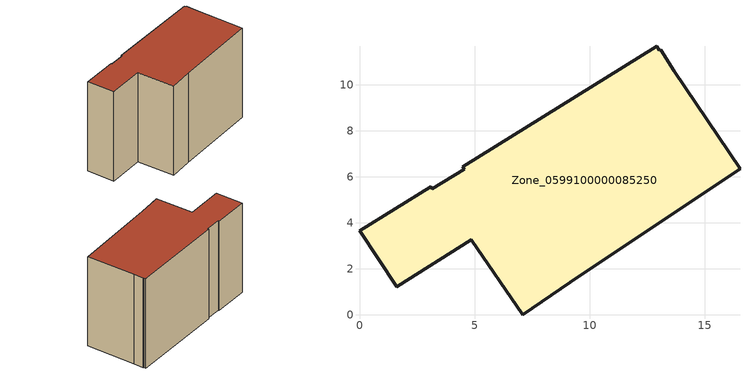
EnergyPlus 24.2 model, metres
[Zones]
Zone_0599100000085250
 floor ground (C_G): 4.48,6.43 12.91,11.67 13.03,11.49 13.08,11.52 13.67,10.59 16.53,6.34 9.15,1.42 7.1,0 4.85,3.26 1.62,1.21 0,3.64 3.1,5.57 3.15,5.48 4.54,6.33 z0
 wall outside (C_F): 0,3.64 1.62,1.21 4.85,3.26 7.1,0 9.15,1.42 16.53,6.34 13.67,10.59 13.08,11.52 13.03,11.49 12.91,11.67 4.48,6.43 4.54,6.33 3.15,5.48 3.1,5.57 0,3.64 z0:10.03
 roof outside (C_R): 12.91,11.67 4.48,6.43 4.54,6.33 3.15,5.48 3.1,5.57 0,3.64 1.62,1.21 4.85,3.26 7.1,0 9.15,1.42 16.53,6.34 13.67,10.59 13.08,11.52 13.03,11.49 z10.03
[BUILDING]
Pand.0599100000085250: North Axis=0; Terrain=City; Loads Convergence Tolerance Value=0.04; Temperature Convergence Tolerance Value=0.4; Solar Distribution=FullExterior; Maximum Number of Warmup Days=25; Minimum Number of Warmup Days=1
[Site:Location]
Rotterdam.The.Hague.AP_ZH_NLD Design_Conditions: Latitude=51.96; Longitude=4.45; Time Zone=1; Elevation=-4.5
[SITE:GROUNDTEMPERATURE:BUILDINGSURFACE]
18, 18, 18, 18, 18, 18, 18, 18, 18, 18, 18, 18
[MATERIAL] Thermal Absorptance=0.9; Solar Absorptance=0.7; Visible Absorptance=0.7
Name | Roughness | Thickness | Conductivity | Density | Specific Heat
G.TC.1946 | MediumSmooth | 0.15 | 1 | 540 | 1210
F.TC.1946 | Rough | 0.3 | 0.857143 | 1920 | 840
R.TC.1946 | MediumRough | 0.2 | 0.909091 | 1500 | 1000
[CONSTRUCTION]
C_G: G.TC.1946
C_F: F.TC.1946
C_R: R.TC.1946
[ZONE]
Zone_0599100000085250: Type=1; Multiplier=1; Ceiling Height=Autocalculate; Volume=Autocalculate; Floor Area=autocalculate; Part of Total Floor Area=Yes
[ZONEINFILTRATION:DESIGNFLOWRATE]
Infil_Zone_0599100000085250: Zone or ZoneList or Space or SpaceList=Zone_0599100000085250; Schedule=AlwaysOn; Design Flow Rate Calculation Method=Flow/Area; Flow Rate per Floor Area=0.003; Constant Term Coefficient=1; Temperature Term Coefficient=0; Velocity Term Coefficient=0; Velocity Squared Term Coefficient=0
[HVACTEMPLATE:ZONE:IDEALLOADSAIRSYSTEM]
Zone_0599100000085250: Maximum Heating Supply Air Temperature=50; Minimum Cooling Supply Air Temperature=13; Maximum Heating Supply Air Humidity Ratio=0.0156; Minimum Cooling Supply Air Humidity Ratio=0.0077; Heating Limit=NoLimit; Cooling Limit=NoLimit; Dehumidification Control Type=ConstantSensibleHeatRatio; Cooling Sensible Heat Ratio=0.7; Dehumidification Setpoint=60; Humidification Control Type=None; Humidification Setpoint=30; Outdoor Air Method=None; Outdoor Air Flow Rate per Person=0.00944; Outdoor Air Flow Rate per Zone Floor Area=0; Outdoor Air Flow Rate per Zone=0; Demand Controlled Ventilation Type=None; Outdoor Air Economizer Type=NoEconomizer; Heat Recovery Type=None; Sensible Heat Recovery Effectiveness=0.7; Latent Heat Recovery Effectiveness=0.65
[ZONECONTROL:THERMOSTAT]
ThermostatControl_Zone_0599100000085250: Zone or ZoneList=Zone_0599100000085250; Control Type Schedule=DualSetpointControlType; Control 1=Thermostat_Zone_0599100000085250; Temperature Difference Between Cutout And Setpoint=0
[THERMOSTATSETPOINT:DUALSETPOINT]
Thermostat_Zone_0599100000085250: Heating Setpoint Temperature Schedule=HeatingSetpoint_Zone_0599100000085250; Cooling Setpoint Temperature Schedule=CoolingSetpoint_Zone_0599100000085250
[SCHEDULE:COMPACT]
HeatingSetpoint_Zone_0599100000085250: Through: 12/31, For: AllDays, Until: 24:00, 21
CoolingSetpoint_Zone_0599100000085250: Through: 12/31, For: AllDays, Until: 24:00, 24
DualSetpointControlType: Through: 12/31, For: AllDays, Until: 24:00, 4
AlwaysOn: Through: 12/31, For: AllDays, Until: 24:00, 1
